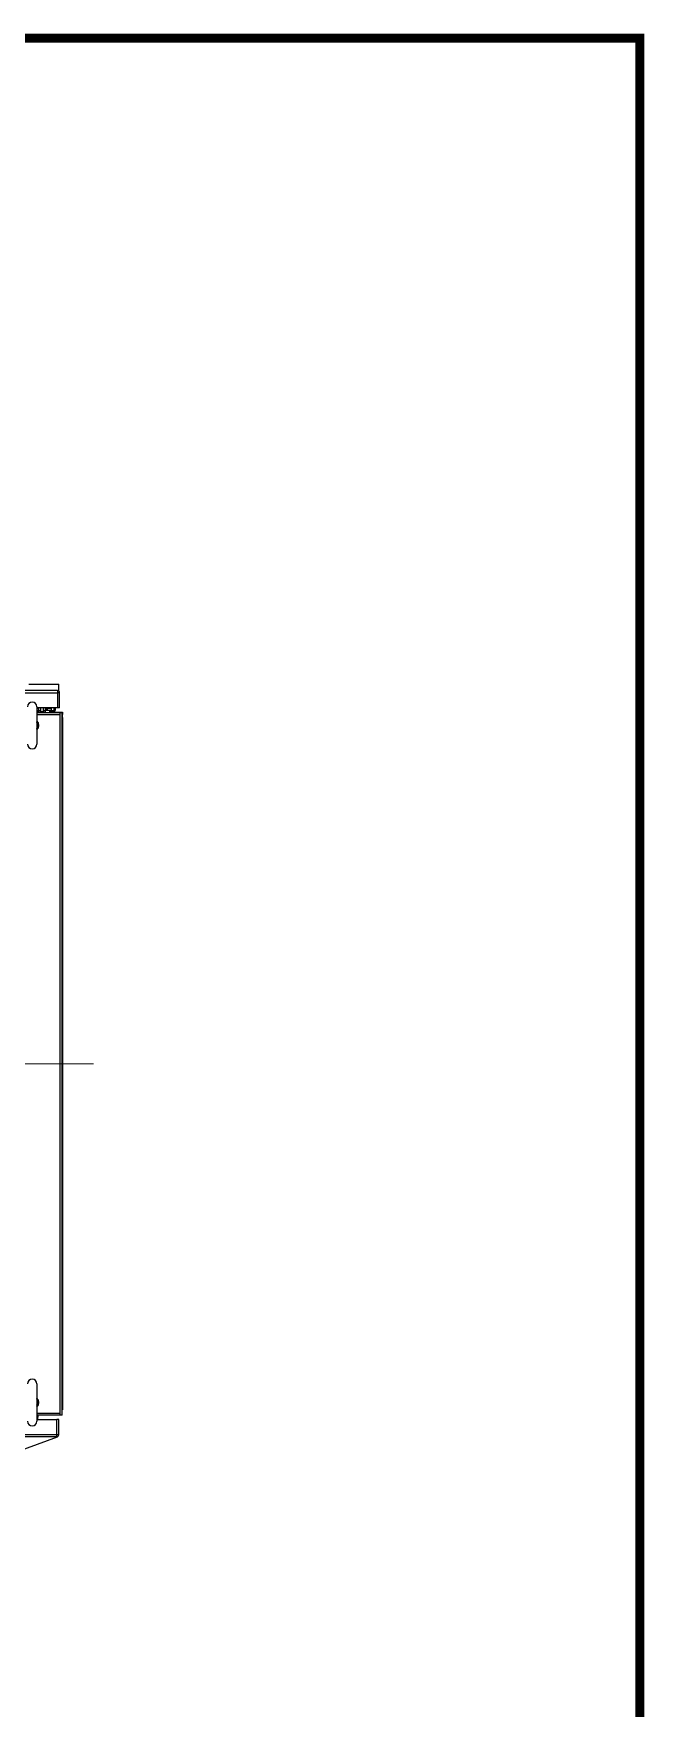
# Model space of a CAD drawing. Extents: x 81444 to 119867, y -54538 to -28747.
# Drawn here: x 84998 to 85652, y -44437 to -42644 of the extents above; entities that cross this region are included whole.
import ezdxf
from ezdxf.enums import TextEntityAlignment as Align
from ezdxf.lldxf.tags import DXFTag

# ---------------------------------------------------------------- set-up
doc = ezdxf.new("R2010")
doc.units = 0
doc.header["$LTSCALE"] = 100
doc.header["$MEASUREMENT"] = 0
doc.layers.add('PANEL', color=7, linetype='Continuous')
doc.layers.add('t', color=1, linetype='Continuous')
doc.styles.get("Standard").update_dxf_attribs({"font": ''})
doc.styles.get('Standard').set_extended_font_data('SimSun')
tags = doc.linetypes.add('CENTER', pattern=[2, 1.25, -0.25, 0.25, -0.25]).pattern_tags.tags
tags[10:11] = [DXFTag(74, 4), DXFTag(75, 0), DXFTag(340, '0'), DXFTag(46, 1.0), DXFTag(50, 0.0), DXFTag(44, 0.0), DXFTag(45, 0.0)]
tags[8:9] = [DXFTag(74, 4), DXFTag(75, 0), DXFTag(340, '0'), DXFTag(46, 1.0), DXFTag(50, 0.0), DXFTag(44, 0.0), DXFTag(45, 0.0)]
tags[6:7] = [DXFTag(74, 4), DXFTag(75, 0), DXFTag(340, '0'), DXFTag(46, 1.0), DXFTag(50, 0.0), DXFTag(44, 0.0), DXFTag(45, 0.0)]
tags[4:5] = [DXFTag(74, 4), DXFTag(75, 0), DXFTag(340, '0'), DXFTag(46, 1.0), DXFTag(50, 0.0), DXFTag(44, 0.0), DXFTag(45, 0.0)]
tags = doc.linetypes.add('HIDDEN', pattern=[0.375, 0.25, -0.125]).pattern_tags.tags
tags[6:7] = [DXFTag(74, 4), DXFTag(75, 0), DXFTag(340, '0'), DXFTag(46, 1.0), DXFTag(50, 0.0), DXFTag(44, 0.0), DXFTag(45, 0.0)]
tags[4:5] = [DXFTag(74, 4), DXFTag(75, 0), DXFTag(340, '0'), DXFTag(46, 1.0), DXFTag(50, 0.0), DXFTag(44, 0.0), DXFTag(45, 0.0)]

# ---------------------------------------------------------------- blocks, each defined once
blk = doc.blocks.new('图框')
at = {"layer": 't', "color": 7, "const_width": 9.62}
blk.add_lwpolyline([(4115.6, -3151.6), (4115.6, 0), (0, 0), (0, -3151.6)], close=True, dxfattribs=at)
at = {"color": 7, "flags": 8}
for tag, p, height in [('DWG.NAME:', (1381.6, -2910.4), 25), ('PROJECTNAME:', (3125.5, -2912.8), 24), ('PROJECTNAME：', (3339.1, -2913.1), 25), ('DWG.NO.:', (3128.2, -3030.4), 24), ('图纸编号', (3315.4, -3052.4), 24), ('FILENO.:', (3128.7, -3106.1), 24), ('文档号', (3317.7, -3124.1), 24)]:
    blk.add_attdef(tag, p, '', height=height, dxfattribs=at)
for tag, height, p in [('RENLIU', 24, (698.2, -2950.4)), ('SHUFENWANG', 24, (885.8, -2950.4)), ('FANGHOU', 24, (1069.7, -2950.4)), ('DANDANLI', 24, (1250, -2950.4)), ('A', 23, (59.9, -2974.9)), ('设计时间', 23, (213.9, -2974.9)), ('刘仁', 23, (698.2, -3002.2)), ('王姝芬', 23, (885.8, -3002.2)), ('侯方', 23, (1069.7, -3002.2)), ('李丹丹', 23, (1250, -3002.2)), ('#10STATIONONTROLCABINETCOVER', 30, (1777.9, -3017.2)), ('PAGEXOFX', 24, (3953.7, -3039.1)), ('REV.', 24, (59.4, -3063)), ('DATE', 24, (208.9, -3063)), ('DESCRIPTION', 24, (451.7, -3063)), ('PREPARED', 24, (698.2, -3063)), ('CHECKED', 24, (885.8, -3063)), ('SIGNED', 24, (1069.7, -3063)), ('APPROVED', 24, (1250, -3063)), ('图纸名称', 30, (1777.9, -3094.7)), ('第几页共几页', 24, (3953.7, -3114.1))]:
    blk.add_attdef(tag, text='', height=height, dxfattribs=at).set_placement(p, align=Align.MIDDLE)
for tag, p in [('图纸名称:', (1377.8, -2965.9)), ('项目名称：', (3121.6, -2984.3)), ('项目名称：', (3325, -2984.3))]:
    blk.add_attdef(tag, text='', height=25, dxfattribs=at).set_placement(p, align=Align.BOTTOM_LEFT)
at = {"color": 7, "width": 0.8, "flags": 8}
blk.add_attdef('HANGZHOUHOLLYSYSAUTOMATIONCO.,LTD.', text='', height=24, dxfattribs=at).set_placement((2770.1, -3045.7), align=Align.MIDDLE)

msp = doc.modelspace()

# ---------------------------------------------------------------- linework, layer by layer
at = {"color": 7, "linetype": 'Continuous'}
for p, q in [((84992.5, -43340.4), (85024.5, -43340.4)), ((85024.5, -43347.4), (85024.5, -43340.4)), ((85023.2, -43347.4), (84235.8, -43347.4)), ((84235.8, -43349.7), (85023.2, -43349.7)), ((85023.2, -43347.4), (85023.2, -43365.9)), ((85025.5, -43349.7), (85023.5, -43349.7)), ((85023.5, -43365.9), (85023.5, -43349.7)), ((85025.5, -43365.9), (85025.5, -43349.7)), ((85001.2, -43364.7), (85001.2, -43404.7)), ((85023.2, -43365.9), (85001.2, -43365.9)), ((85003, -43366.8), (85001.2, -43366.8)), ((85003, -43368.6), (85001.2, -43368.6)), ((85001.2, -43368.7), (85002, -43368.7)), ((85001.2, -43369.9), (85002, -43369.9)), ((85028.2, -43371.2), (85001.2, -43371.2)), ((85025.9, -43373.5), (85001.2, -43373.5)), ((85002, -43369.9), (85002, -43368.7)), ((85003, -43365.9), (85003, -43370.8)), ((85003, -43368.8), (85005, -43368.8)), ((85010, -43370.8), (85003, -43370.8)), ((85005, -43365.9), (85005, -43370.8)), ((85005.1, -43365.9), (85005.1, -43369.8)), ((85005.1, -43369.8), (85007.9, -43369.8)), ((85007.9, -43365.9), (85007.9, -43369.8)), ((85008, -43365.9), (85008, -43370.8)), ((85008, -43368.8), (85010, -43368.8)), ((85010, -43365.9), (85010, -43370.8)), ((85012, -43367.9), (85010, -43367.9)), ((85016.5, -43368.6), (85010, -43368.6)), ((85010.9, -43365.9), (85010.9, -43367.9)), ((85012, -43365.9), (85012, -43367.9)), ((85016.5, -43366.8), (85012, -43366.8)), ((85013.9, -43371.2), (85015.3, -43369.9)), ((85014, -43366.8), (85014, -43365.8)), ((85014, -43371.2), (85014, -43371.1)), ((85014.5, -43370.6), (85028.7, -43370.6)), ((85015, -43368.7), (85019.1, -43368.7)), ((85015, -43369.9), (85015, -43368.7)), ((85015, -43369.9), (85019.1, -43369.9)), ((85016.5, -43366.8), (85016.5, -43368.6)), ((85016.5, -43368.7), (85016.5, -43368.6)), ((85019.1, -43369.9), (85019.1, -43368.7)), ((85019.8, -43368), (85019.8, -43365.9)), ((85021, -43368), (85019.8, -43368)), ((85021, -43368), (85021, -43365.9)), ((85025.5, -43365.9), (85023.5, -43365.9)), ((85025.9, -44123.2), (85025.9, -43371.2)), ((85028.2, -44123.2), (85028.2, -43371.2)), ((85028.2, -43372.1), (85028.7, -43372.1)), ((85028.7, -43372.9), (85028.2, -43372.9)), ((85028.2, -43376.4), (85028.5, -43376.4)), ((85028.5, -43376.4), (85028.5, -43395.9)), ((85028.7, -43370.6), (85028.7, -43372.1)), ((85028.7, -43372.1), (85028.7, -43372.9)), ((85028.7, -43410.6), (85028.7, -43372.9)), ((85028.2, -43395.9), (85028.3, -43395.9)), ((85028.3, -43395.9), (85028.5, -43395.9)), ((85028.5, -43395.9), (85028.5, -44097.9)), ((85028.7, -43410.6), (85028.5, -43410.6)), ((85001.2, -44089.7), (85001.2, -44129.7)), ((85028.2, -44097.9), (85028.3, -44097.9)), ((85028.3, -44097.9), (85028.5, -44097.9)), ((85028.5, -44097.9), (85028.5, -44117.4)), ((85001.2, -44120.9), (85025.9, -44120.9)), ((85028.2, -44123.2), (85001.2, -44123.2)), ((85001.2, -44127.9), (85022.2, -44127.9)), ((85001.5, -44127.9), (85001.5, -44123.2)), ((85002.2, -44123.2), (85001.7, -44127.9)), ((85022.2, -44127.9), (85022.2, -44146.4)), ((85024.5, -44127.9), (85022.5, -44127.9)), ((85022.5, -44144.1), (85022.5, -44127.9)), ((85024.5, -44144.1), (85024.5, -44127.9)), ((85028.2, -44117.4), (85028.5, -44117.4)), ((85022.2, -44144.1), (84234.8, -44144.1)), ((85022.2, -44146.4), (84234.8, -44146.4)), ((85024.5, -44144.1), (85022.5, -44144.1))]:
    msp.add_line(p, q, dxfattribs=at)
at = {"color": 1, "linetype": 'CENTER', "lineweight": 20}
msp.add_line((84190, -43747.2), (85061.7, -43747.2), dxfattribs=at)
at = {"color": 7, "linetype": 'Continuous'}
for centre, radius, start, end in [((84996.2, -43364.7), 5, 0, 180), ((85023.2, -43349.7), 2.3, 0, 90), ((85023.2, -43349.7), 0.3, 0, 90), ((85019.1, -43368), 1.88, 270, 0), ((85019.1, -43368), 0.681, 270, 0), ((85027.3, -43377.1), 1.2, 0, 40.7374), ((84996.2, -43384.7), 7, 316.1481, 43.8519), ((84996.2, -43384.7), 6, 326.4616, 33.5384), ((84996.2, -43384.7), 6, 326.983, 33.017), ((84996.2, -43404.7), 5, 180, 0), ((84996.2, -44089.7), 5, 0, 180), ((84996.2, -44109.7), 7, 316.1481, 43.8519), ((84996.2, -44109.1), 6, 326.4554, 33.5559), ((84996.2, -44109.1), 6, 326.983, 33.017), ((84996.2, -44129.7), 5, 180, 0), ((85027.3, -44116.7), 1.2, 319.2626, 0), ((85022.2, -44144.1), 2.3, 270, 0), ((85022.2, -44144.1), 0.3, 270, 0)]:
    msp.add_arc(centre, radius, start, end, dxfattribs=at)
at = {"layer": 'PANEL', "linetype": 'HIDDEN'}
msp.add_line((84271.9, -44421.1), (85023.2, -44146.5), dxfattribs=at)

# ---------------------------------------------------------------- block references
at = {"color": 1}
msp.add_blockref('图框', (81531.3, -42648.8), dxfattribs=at)

doc.saveas('drawing.dxf')
